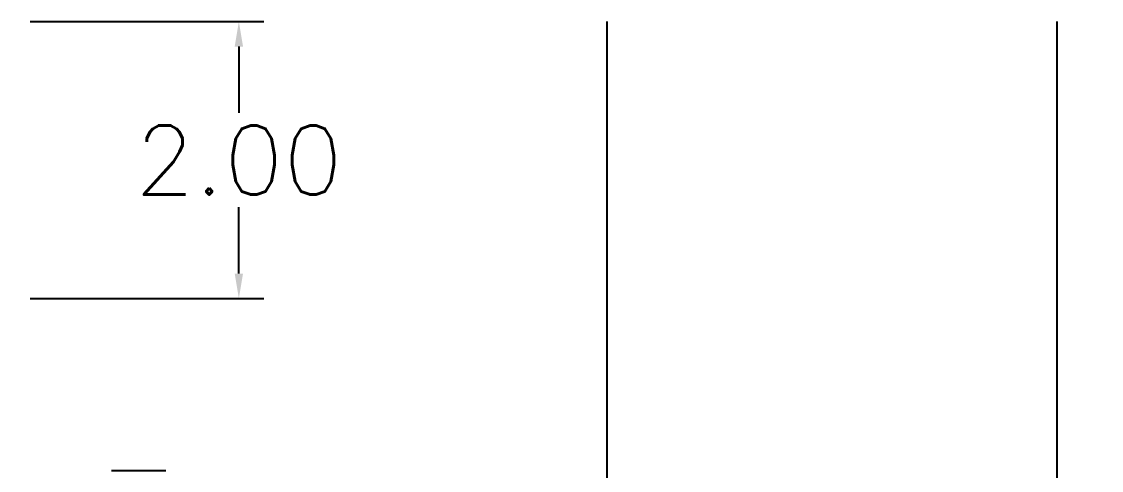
# Model space of a CAD drawing. Header units: inches. Extents: x -8 to 28.4, y -30 to 31.2.
# Drawn here: x -1.73 to 6.07, y -22.5 to -19.26 of the extents above; entities that cross this region are included whole.
import ezdxf

# ---------------------------------------------------------------- set-up
doc = ezdxf.new("R2010")
doc.units = ezdxf.units.IN
doc.header["$MEASUREMENT"] = 0
doc.layers.add('MAIN-1', color=7, linetype='Continuous')
doc.layers.add('PSYMS', color=7, linetype='Continuous')
doc.styles.get("Standard").update_dxf_attribs({"font": 'romans.shx'})
doc.dimstyles.get("Standard").update_dxf_attribs({"dimtxt": 0.18, "dimasz": 0.18, "dimexe": 0.18, "dimexo": 0.0625, "dimgap": 0.09, "dimtad": 0, "dimtih": 1, "dimtoh": 1, "dimdec": 4, "dimzin": 0, "dimdsep": 46, "dimtxsty": 'Standard', "dimcen": 0.09, "dimadec": 0, "dimazin": 0, "dimtfac": 1, "dimtdec": 4, "dimtofl": 0, "dimtmove": 0, "dimatfit": 3, "dimfxl": 1, "dimtolj": 1, "dimtzin": 0, "dimarcsym": 0})

# ---------------------------------------------------------------- blocks, each defined once
blk = doc.blocks.new('2865366')
at = {"layer": 'MAIN-1'}
blk.add_line((0.0502, 4.4282), (0.4419, 4.4282), dxfattribs=at)
blk = doc.blocks.new('*D72')
at = {"layer": 'Defpoints', "color": 0, "transparency": 16777216}
for p in [(-1.7279, -19.2555), (-1.7279, -21.2555), (-0.1592, -21.2555)]:
    blk.add_point(p, dxfattribs=at)
at = {"layer": 'PSYMS', "color": 0, "lineweight": -2, "transparency": 16777216}
for p, q in [((-1.6654, -19.2555), (0.0208, -19.2555)), ((-0.1592, -19.4355), (-0.1592, -19.9155)), ((-0.1592, -21.0755), (-0.1592, -20.5955)), ((-1.6654, -21.2555), (0.0208, -21.2555))]:
    blk.add_line(p, q, dxfattribs=at)
at = {"layer": 'PSYMS', "color": 0, "transparency": 16777216}
for points in [[(-0.1892, -19.4355), (-0.1292, -19.4355), (-0.1592, -19.2555)], [(-0.1892, -21.0755), (-0.1292, -21.0755), (-0.1592, -21.2555)]]:
    blk.add_solid(points, dxfattribs=at)
at = {"layer": 'PSYMS', "color": 0, "transparency": 16777216, "insert": (-0.1592, -20.2555), "char_height": 0.18, "attachment_point": 5}
blk.add_mtext('\\A1;{\\H2.77778x;2.00}', dxfattribs=at)
blk = doc.blocks.new('VDINA11A')
for p, q in [((-1.625, 0), (-1.625, 9.4848)), ((1.625, 0), (1.625, 9.4848))]:
    blk.add_line(p, q)

msp = doc.modelspace()

# ---------------------------------------------------------------- hatches: boundary and pattern name
at = {"layer": 'PSYMS'}
h = msp.add_hatch(dxfattribs=at)
h.set_pattern_fill('ANSI31', color=256)
h.paths.add_polyline_path([(25.146, -7.8371), (-1.2915, -7.8371), (-1.2915, -11.0871), (14.8573, -11.0871), (14.8573, -9.1307), (15.6073, -9.1307), (15.6073, -11.0871), (16.0373, -11.0871), (16.0373, -9.1307), (16.7873, -9.1307), (16.7873, -11.0871), (17.2173, -11.0871), (17.2173, -9.1188), (17.9673, -9.1188), (17.9673, -11.0871), (18.3973, -11.0871), (18.3973, -9.1307), (19.1473, -9.1307), (19.1473, -11.0871), (19.5773, -11.0871), (19.5773, -9.1307), (20.3273, -9.1307), (20.3273, -11.0871), (20.7573, -11.0871), (20.7573, -9.1307), (21.5073, -9.1307), (21.5073, -11.0871), (21.9373, -11.0871), (21.9373, -9.1307), (22.6873, -9.1307), (22.6873, -11.0871), (23.1173, -11.0871), (23.1173, -9.1426), (23.8673, -9.1426), (23.8673, -11.0871), (25.146, -11.0871)])
h.paths.add_polyline_path([(28.271, -26.7756), (28.2693, -26.7742), (28.2675, -26.7728), (28.2655, -26.7713), (28.2633, -26.7699), (28.261, -26.7684), (28.2587, -26.7669), (28.2563, -26.7655), (28.2517, -26.7627), (28.2495, -26.7614), (28.2474, -26.76), (28.2453, -26.7587), (28.2194, -26.7403), (28.3095, -26.7403), (28.396, -26.7403), (28.396, -25.4903), (5.7488, -25.4903), (5.7488, -28.7403), (26.396, -28.7403), (26.396, -28.6538), (26.396, -28.5744), (26.4075, -28.5787), (26.4283, -28.6114), (26.4285, -28.6118), (26.4299, -28.6136), (26.4313, -28.6153), (28.021, -28.6153, 0.414214), (28.271, -28.3653)])
h.paths.add_polyline_path([(27.074, -27.2778, -1), (26.793, -27.2778, -1)], flags=16)
h.paths.add_polyline_path([(27.8022, -27.8965, -1), (27.3022, -27.8965, -1)], flags=16)
h.paths.add_polyline_path([(12.1772, -27.8965, -1), (11.6772, -27.8965, -1)], flags=16)
h.paths.add_polyline_path([(6.1701, -9.9629), (13.6344, -9.9629), (13.6344, -9.2129), (6.1701, -9.2129)], flags=24)
h.paths.add_polyline_path([(13.9045, -27.5732), (21.3688, -27.5732), (21.3688, -26.8232), (13.9045, -26.8232)], flags=24)

# ---------------------------------------------------------------- block references
for name, p in [('VDINA11A', (4.1238, -28.7403)), ('2865366', (-1.1294, -26.9257))]:
    msp.add_blockref(name, p, dxfattribs=at)

# ---------------------------------------------------------------- dimensions: what is measured, and where the dimension line sits
dim = msp.add_linear_dim(base=(-0.1592, -21.2555), p1=(-1.7279, -19.2555), p2=(-1.7279, -21.2555), angle=90, text='{\\H2.77778x;<>}', dimstyle='Standard', override={"dimdec": 2}, dxfattribs=at)
dim.commit()
dim.dimension.update_dxf_attribs({"geometry": '*D72', "text_midpoint": (-0.1592, -20.2555)})

doc.saveas('drawing.dxf')
